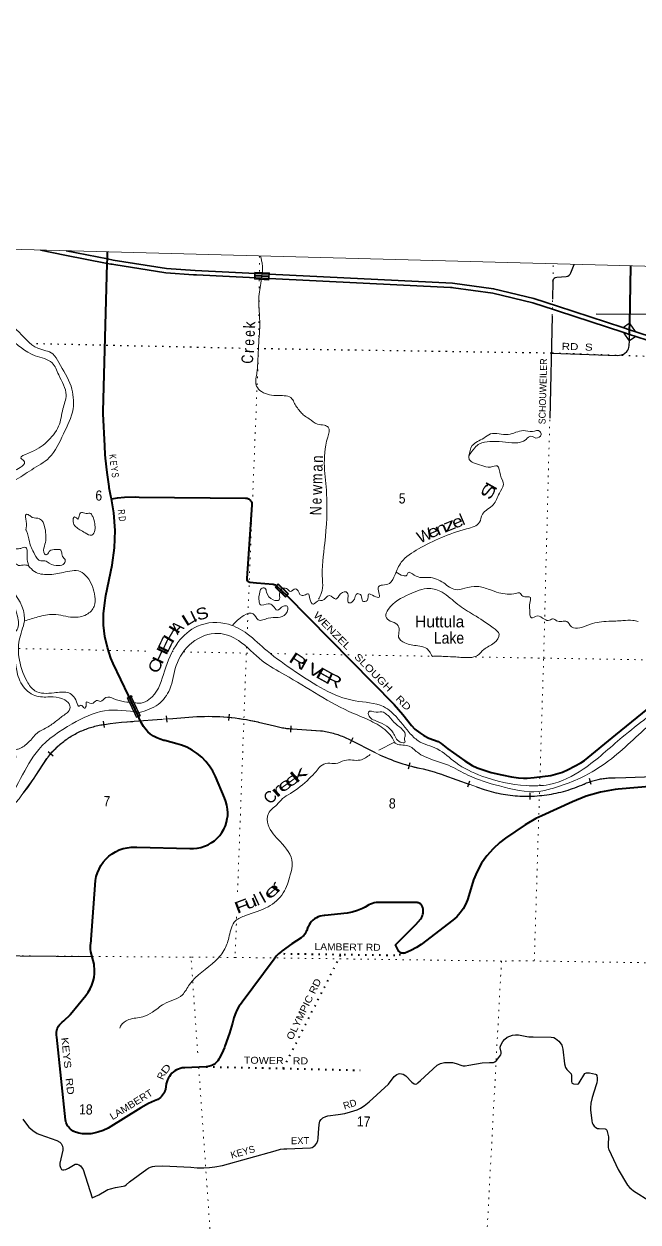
# Model space of a CAD drawing. Header units: feet. Extents: x -757852 to -501257, y -360805 to -170898.
# Drawn here: x -623065 to -612499, y -191529 to -170898 of the extents above; entities that cross this region are included whole.
import ezdxf
from ezdxf.enums import TextEntityAlignment as Align

# ---------------------------------------------------------------- set-up
doc = ezdxf.new("R2010")
doc.units = ezdxf.units.FT
doc.header["$LTSCALE"] = 80
doc.header["$PDMODE"] = 32
doc.header["$PDSIZE"] = 40
doc.linetypes.add('DOTTED', pattern=[1.5, 0.3, -1.2])
doc.linetypes.add('LONG_DASHED', pattern=[7.5, 6, -1.5])
for name, color, linetype, lineweight in [('20', 7, 'Continuous', 70), ('21', 7, 'Continuous', 25), ('26', 7, 'Continuous', 40), ('27', 7, 'Continuous', 13), ('29', 7, 'Continuous', 25), ('31', 7, 'Continuous', 13), ('34', 7, 'Continuous', 13), ('39', 7, 'Continuous', 13), ('4', 7, 'Continuous', 13), ('41', 7, 'Continuous', 13), ('54', 7, 'DOTTED', 40), ('57', 7, 'Continuous', 13), ('6', 7, 'DOTTED', 25), ('61', 7, 'Continuous', 13), ('63', 7, 'Continuous', 25), ('7', 7, 'DOTTED', 13)]:
    doc.layers.add(name, color=color, linetype=linetype, lineweight=lineweight)
doc.layers.add('30', color=7, linetype='Continuous')

msp = doc.modelspace()

# ---------------------------------------------------------------- linework, layer by layer
at = {"layer": '20', "lineweight": 35}
msp.add_line((-621628.78, -174944.15), (-622337.53, -174805.08), dxfattribs=at)
for points in [[(-621630.92, -175020.16), (-622359.48, -174877.33), (-622778.18, -174793.04)], [(-612758.94, -176127.12), (-613886.72, -175759.04), (-614289.97, -175625.36), (-614984.8, -175457.79), (-615693.35, -175363.78), (-618843.6, -175207.21), (-620119.43, -175143.8), (-620613.83, -175106.74), (-621531.15, -174963.29), (-621628.78, -174944.15)], [(-612741.22, -176211.8), (-613887.52, -175837.67), (-613902.37, -175832.83), (-613937.52, -175821.17), (-614311.34, -175697.25), (-614998.55, -175531.52), (-615674.31, -175441.86), (-615698.84, -175438.6), (-615724.31, -175437.34), (-618846.43, -175282.16), (-620098.15, -175219.95), (-620122.53, -175218.74), (-620148.15, -175216.82), (-620621.52, -175181.34), (-621521.6, -175040.59), (-621546.85, -175036.64), (-621571.6, -175031.79), (-621630.92, -175020.16)], [(-612538.45, -176199.08), (-611640.84, -176492.04), (-611290.55, -176585.86), (-610850.95, -176659.86), (-610406.02, -176687.5), (-608796.83, -176744.02), (-608013.32, -176729.41), (-607929.85, -176723.01), (-607594.05, -176677.16), (-607264.89, -176596.46), (-607178.05, -176568.95), (-604539.97, -175544.03), (-604293.17, -175454.11), (-603912.71, -175326.38), (-603827.68, -175303.48)], [(-612538.45, -176199.08), (-612644.41, -176164.5), (-612758.94, -176127.12)], [(-612536.74, -176278.54), (-612645.97, -176242.89), (-612741.22, -176211.8)], [(-612536.74, -176278.54), (-611689.11, -176555.18)]]:
    msp.add_lwpolyline(points, dxfattribs=at)
at = {"layer": '21'}
for points in [[(-612642.16, -176051.49), (-612667.56, -176067.94), (-612734.21, -176111.1), (-612758.94, -176127.12)], [(-612538.45, -176199.08), (-612554.53, -176175.49), (-612621.82, -176076.75), (-612642.16, -176051.49)], [(-612648.17, -176353.23), (-612664.36, -176328.62), (-612724.41, -176237.34), (-612741.22, -176211.8)], [(-612536.74, -176278.54), (-612562.44, -176295.47), (-612622.91, -176335.29), (-612648.17, -176353.23)]]:
    msp.add_lwpolyline(points, dxfattribs=at)
at = {"layer": '26'}
for p, q in [((-621630.92, -175020.16), (-621628.78, -174944.15)), ((-621628.78, -174944.15), (-621625.41, -174824.54)), ((-612642.16, -176051.49), (-612622.57, -175068.54)), ((-619142.7, -179177.04), (-619231.52, -180445.97))]:
    msp.add_line(p, q, dxfattribs=at)
for points in [[(-621559.59, -179075.47), (-621563.54, -179052.62), (-621568.64, -179027.27), (-621591.78, -178912.26), (-621596.72, -178887.42), (-621600.11, -178862.26), (-621632.27, -178623.46), (-621664.94, -178374.71), (-621668.9, -178314.54), (-621674.47, -178169), (-621675.25, -178162.31), (-621702.87, -177611.68), (-621702.6, -177568.8), (-621630.92, -175020.16)], [(-612645.97, -176242.89), (-612644.41, -176164.5), (-612642.16, -176051.49)], [(-621095.28, -182825.73), (-621267.98, -182461), (-621529.22, -181909.26), (-621569.27, -181818.28), (-621630.54, -181633.88), (-621672.21, -181444.09), (-621693.8, -181250.99), (-621695.1, -181056.68), (-621676.07, -180863.31), (-621653.57, -180742.14), (-621547.1, -180218.51), (-621505.79, -179920.24), (-621495.88, -179619.28), (-621517.49, -179318.94), (-621559.59, -179075.47)], [(-621559.59, -179075.47), (-621455.93, -179055.13), (-621336.64, -179045.77), (-621141.94, -179042.67)], [(-621141.94, -179042.67), (-621083.2, -179043.73), (-619255.31, -179063.24)], [(-619255.31, -179063.24), (-619222.65, -179066.25), (-619201.6, -179074.44), (-619172.36, -179100.19), (-619165.34, -179108.38), (-619151.31, -179129.44), (-619144.29, -179149.33), (-619142.7, -179177.04)], [(-619231.52, -180445.97), (-619230.26, -180469.76), (-619222.07, -180489.65), (-619204.53, -180501.35), (-619178.8, -180508.37), (-619065.35, -180520.08), (-618779.98, -180545.82), (-618758.92, -180549.33), (-618743.72, -180556.35), (-618723.54, -180565.27)], [(-618723.54, -180565.27), (-618539.56, -180740.06), (-616694.36, -182614.68)], [(-616694.36, -182614.68), (-616546.11, -182787.69), (-616396.41, -182979.58), (-616336.76, -183039.26), (-616251.38, -183105.95), (-616182.37, -183149.24), (-616097, -183194.88), (-615937.94, -183255.72), (-615885.3, -183287.31), (-615774.2, -183382.09), (-615479.47, -183588.03), (-615350.82, -183665.25), (-615266.61, -183707.37), (-615198.77, -183733.12), (-615023.34, -183786.94), (-614843.23, -183826.73), (-614674.81, -183861.82), (-614553.18, -183878.21), (-614470.14, -183886.4), (-614409.33, -183886.4), (-614286.52, -183873.53), (-613999.98, -183837.25), (-613916.94, -183817.37), (-613796.47, -183781.09), (-613701.74, -183737.8), (-613483.03, -183621.96), (-613421.04, -183578.67), (-612883.04, -183138.72), (-611843.15, -182298.17)], [(-622327.74, -189846.22), (-622337.65, -189821.51), (-622344.91, -189795.9), (-622349.46, -189769.67), (-622501.82, -188346.91), (-622504.9, -188308.07), (-622505.62, -188281.54), (-622503.56, -188255.07), (-622498.75, -188228.97), (-622491.24, -188203.52), (-622481.11, -188178.99), (-622468.47, -188155.65), (-622453.46, -188133.76), (-622436.24, -188113.56), (-622431.24, -188108.81), (-622406.09, -188086.43), (-622381.24, -188062.6), (-622267.22, -187953.27), (-622264.73, -187950.62), (-621999.77, -187625.62), (-621958.66, -187570.16), (-621923.58, -187510.71), (-621894.9, -187447.92), (-621872.94, -187382.47), (-621857.94, -187315.09), (-621850.07, -187246.51), (-621849.41, -187177.48), (-621855.97, -187108.76), (-621859.56, -187087.07), (-621913.28, -186873.2), (-621919.07, -186832.5), (-621920.57, -186791.42), (-621917.77, -186750.41), (-621916.61, -186741.68), (-621834.25, -185650.12), (-621821.15, -185581.4), (-621800.93, -185514.43), (-621773.82, -185449.94), (-621740.12, -185388.63), (-621700.2, -185331.19), (-621654.49, -185278.23), (-621603.5, -185230.34), (-621547.78, -185188.04), (-621487.94, -185151.8), (-621424.65, -185122.01), (-621358.58, -185099), (-621290.48, -185083.03), (-621221.07, -185074.25), (-621151.13, -185072.79), (-621121.22, -185074.4), (-620212.05, -185097.59), (-620147.23, -185097.86), (-620082.74, -185091.35), (-620019.28, -185078.14), (-619957.55, -185058.37), (-619898.23, -185032.25), (-619841.96, -185000.07), (-619789.36, -184962.19), (-619741.01, -184919.02), (-619697.44, -184871.03), (-619659.12, -184818.75), (-619626.48, -184762.75), (-619599.87, -184703.65), (-619579.58, -184642.09), (-619565.84, -184578.74), (-619563.1, -184556.55), (-619560.01, -184531.54), (-619559.22, -184506.55), (-619558.51, -184484.22), (-619562.36, -184417.26), (-619573.19, -184351.07), (-619590.88, -184286.37), (-619615.24, -184223.88), (-619769.16, -183854.76), (-619814.83, -183763.06), (-619869.83, -183676.64), (-619933.56, -183596.45), (-620005.33, -183523.35), (-620084.34, -183458.16), (-620169.73, -183401.58), (-620260.57, -183354.24), (-620355.87, -183316.65), (-620432.62, -183294.38), (-620642.14, -183237.86), (-620659.23, -183234.08), (-620720.25, -183216.27), (-620779.08, -183192.17), (-620835.07, -183162.05), (-620887.6, -183126.25), (-620936.1, -183085.15), (-620963.74, -183053.62), (-621008.31, -182993.51), (-621046.35, -182929.07), (-621083.44, -182850.73), (-621095.28, -182825.73)], [(-611155.49, -183931.52), (-612842.65, -184073.79), (-612895.23, -184079.81), (-613145.89, -184124.7), (-613390.48, -184195.55), (-613626.32, -184291.58), (-614155.71, -184532.63), (-614256.37, -184582.41), (-614438.29, -184691.31), (-614780.5, -184919), (-614875.68, -184992.03), (-614993.08, -185100.56), (-615098.5, -185220.77), (-615190.77, -185351.34), (-615268.89, -185490.84), (-615332, -185637.74), (-615408.99, -185904.26), (-615432.67, -185978.49), (-615467.47, -186059.08), (-615510.51, -186135.6), (-615561.31, -186207.2), (-615619.31, -186273.1), (-615683.89, -186332.58), (-616233.13, -186748.05), (-616311.15, -186800.67), (-616409.71, -186854.13), (-616513.32, -186897.01), (-616514.46, -186897.37), (-616524.02, -186899.76), (-616533.78, -186901.14), (-616543.63, -186901.5), (-616553.46, -186900.82), (-616563.17, -186899.12), (-616572.65, -186896.41), (-616581.8, -186892.73), (-616590.5, -186888.11), (-616598.68, -186882.6), (-616606.24, -186876.27), (-616613.09, -186869.19), (-616619.17, -186861.43), (-616671.34, -186758.25), (-616322.1, -186402.76), (-616238.15, -186306.72), (-616225.54, -186288.87), (-616214.86, -186269.8), (-616206.24, -186249.72), (-616199.76, -186228.85), (-616195.5, -186207.41), (-616193.5, -186185.65), (-616193.79, -186163.8), (-616196.36, -186142.1), (-616201.19, -186120.78), (-616208.21, -186100.09), (-616217.37, -186080.25), (-616219.38, -186076.51), (-616226.49, -186067.07), (-616234.68, -186058.25), (-616243.76, -186050.33), (-616253.61, -186043.4), (-616264.13, -186037.55), (-616275.2, -186032.82), (-616286.71, -186029.28), (-616298.53, -186026.96), (-616310.52, -186025.89), (-616322.56, -186026.08), (-616959.43, -186025.8), (-616972.8, -186025.51), (-617005.42, -186027.22), (-617037.67, -186032.32), (-617069.21, -186040.77), (-617099.7, -186052.47), (-617128.8, -186067.3), (-617196.19, -186104.2), (-617242.8, -186129.16), (-617327.33, -186165.82), (-617415.21, -186193.45), (-617505.51, -186211.74), (-617887.28, -186249), (-617899.23, -186249.8)], [(-617899.23, -186249.8), (-617934.36, -186254.65), (-617968.79, -186263.14), (-618002.14, -186275.19), (-618034.05, -186290.66), (-618064.17, -186309.37), (-618092.17, -186331.14), (-618117.74, -186355.71), (-618140.6, -186382.82), (-618160.5, -186412.17), (-618177.23, -186443.44), (-618178.63, -186445.99), (-618200.18, -186507.94), (-618206.5, -186523.76), (-618219.08, -186548.91), (-618234.23, -186572.61), (-618251.76, -186594.6), (-618271.5, -186614.63), (-618293.23, -186632.5), (-618453.81, -186738.94), (-618619.64, -186858.51), (-618635.22, -186869.75), (-618685.81, -186911.86)], [(-618685.81, -186911.86), (-618724.84, -186952.67), (-618762.67, -187000.69), (-619308.28, -187744.73), (-619322.66, -187761.62), (-619365.37, -187819.38), (-619401.8, -187881.29), (-619431.57, -187946.67), (-619454.34, -188014.8), (-619474.84, -188105.33), (-619528.04, -188275.97), (-619611.03, -188503.04), (-619617.4, -188522.21), (-619659.27, -188626.32), (-619698.55, -188700.48), (-619711.81, -188725.51), (-619729.06, -188750.48), (-619737.17, -188761.16), (-619755.96, -188781.16), (-619776.73, -188799.08), (-619799.26, -188814.73), (-619823.31, -188827.94), (-619848.6, -188838.57), (-619874.87, -188846.49), (-619901.82, -188851.63), (-619929.16, -188853.92)], [(-619929.16, -188853.92), (-620298.38, -188871.89), (-620309.62, -188872.36), (-620343.05, -188876.11), (-620375.9, -188883.34), (-620407.82, -188893.97), (-620438.46, -188907.87), (-620467.47, -188924.9), (-620494.54, -188944.86), (-620519.38, -188967.55), (-620541.71, -188992.71), (-620561.29, -189020.07), (-620579, -189048.32), (-620594.58, -189079.92), (-620606.77, -189112.98), (-620615.43, -189147.14), (-620632.29, -189246.83), (-620639.06, -189269.46), (-620649.74, -189295.72), (-620663.12, -189320.72), (-620679.04, -189344.19), (-620697.32, -189365.86), (-620717.76, -189385.51), (-620740.15, -189402.91), (-620764.24, -189417.87), (-620789.75, -189430.24), (-620816.42, -189439.87), (-620920.12, -189486.55), (-621053.84, -189562.08), (-621618.58, -189913.78), (-621704.23, -189952.76), (-621793.48, -189982.59), (-621885.35, -190002.92), (-621916.28, -190007.53), (-621937.42, -190009.75), (-621998.84, -190011.86), (-622060.14, -190007.54), (-622120.66, -189996.84), (-622154.73, -189987.05), (-622179.65, -189979.89), (-622204.73, -189969.41), (-622220.87, -189961.48), (-622243.41, -189947.31), (-622264.34, -189930.86), (-622283.43, -189912.31), (-622300.49, -189891.87), (-622315.31, -189869.76), (-622327.74, -189846.22)]]:
    msp.add_lwpolyline(points, dxfattribs=at)
at = {"layer": '29'}
for p, q in [((-613962.55, -175328.11), (-613970.73, -175639.09)), ((-613977.77, -175931.83), (-614019.29, -177686.19)), ((-613219.33, -175886.93), (-612031.44, -175892.8)), ((-612649.79, -176434.55), (-612648.17, -176353.23)), ((-612648.17, -176353.23), (-612645.97, -176242.89)), ((-613986.23, -176567.34), (-612851.82, -176605.84)), ((-612799.06, -183071.97), (-612692.54, -182975.45))]:
    msp.add_line(p, q, dxfattribs=at)
for points in [[(-613962.56, -175328.11), (-613955.36, -175298.76), (-613940.15, -175276.53), (-613923.78, -175266), (-613898.05, -175260.15), (-613735.47, -175248.44), (-613706.23, -175239.08), (-613681.67, -175222.7), (-613665.3, -175205.15), (-613653.6, -175181.75), (-613600.23, -175042.22)], [(-612851.82, -176605.84), (-612815.58, -176602.84), (-612781.66, -176595.82), (-612750.08, -176584.12), (-612729.03, -176571.25), (-612692.77, -176540.83), (-612675.23, -176516.25), (-612663.53, -176491.68), (-612655.34, -176469.45), (-612649.79, -176434.55)], [(-625633.42, -186895.98), (-624381.3, -186936), (-621889.81, -186956.99)], [(-615053.85, -188783.47), (-614983.63, -188783.17), (-614960.24, -188771.47), (-614932.17, -188748.07), (-614857.32, -188647.44), (-614852.64, -188628.72), (-614852.64, -188605.32), (-614871.35, -188530.44), (-614873.69, -188516.39), (-614862, -188483.63), (-614824.57, -188422.79), (-614794.16, -188383.01), (-614749.72, -188347.9), (-614705.28, -188326.84), (-614658.5, -188310.46), (-614609.37, -188305.78), (-614557.91, -188305.78), (-614410.55, -188336.2), (-614375.47, -188340.88), (-614300.61, -188340.88), (-613994.19, -188345.56), (-613945.07, -188352.59), (-613919.34, -188366.63), (-613860.86, -188413.43), (-613837.47, -188441.51), (-613811.74, -188485.97), (-613795.37, -188551.5), (-613762.62, -188806.57), (-613746.25, -188867.42), (-613735.72, -188887.3), (-613723.44, -188901.93), (-613675.49, -188949.9), (-613650.92, -188979.15), (-613640.99, -189003.14), (-613645.67, -189106.11), (-613638.65, -189129.51), (-613631.04, -189139.45), (-613610.58, -189148.23), (-613533.39, -189157.59), (-613523.44, -189151.15), (-613512.34, -189131.85), (-613416.43, -188972.72), (-613400.64, -188962.77), (-613383.69, -188958.68), (-613363.22, -188958.09), (-613334.57, -188958.68), (-613231.65, -188982.08), (-613221.7, -188990.85), (-613210.59, -189005.48), (-613203.58, -189052.29), (-613204.16, -189085.63), (-613210.59, -189134.19), (-613220.64, -189164.37)], [(-618743.73, -190302.15), (-618652.51, -190274.99), (-618594.03, -190267.98), (-618540.23, -190265.63), (-618133.23, -190251.59), (-618105.16, -190244.58), (-618091.12, -190235.22), (-618053.7, -190204.79), (-618027.97, -190169.69), (-618006.92, -190125.22), (-618002.24, -190087.79), (-617997.56, -189994.18), (-617988.2, -189849.1), (-617974.17, -189792.92), (-617953.12, -189762.51), (-617922.71, -189732.08), (-617873.59, -189708.69), (-617833.83, -189699.32), (-617656.06, -189675.92), (-617541.44, -189657.2), (-617445.54, -189629.11), (-617333.26, -189594.02), (-617277.12, -189568.27), (-617210.45, -189529.67), (-617122.74, -189460.62), (-616795.27, -189156.41), (-616692.35, -189025.36), (-616670.12, -189003.14), (-616649.07, -188986.76), (-616621, -188977.4), (-616598.79, -188973.88), (-616568.37, -188976.23), (-616541.47, -188982.08), (-616495.87, -189011.32), (-616392.95, -189118.96), (-616352, -189148.23), (-616330.95, -189152.91), (-616304.06, -189147.05), (-616287.68, -189133.02), (-616243.24, -189090.88), (-615957.87, -188828.79), (-615897.05, -188800.72), (-615826.89, -188781.98), (-615754.36, -188779.66), (-615691.22, -188781.98), (-615625.71, -188798.38), (-615532.16, -188833.47), (-615508.76, -188840.5), (-615473.67, -188840.5), (-615410.53, -188828.79), (-615181.3, -188786.66), (-615053.85, -188783.47)], [(-613220.64, -189164.37), (-613289.53, -189381.66), (-613309.41, -189483.45), (-613318.76, -189560.68), (-613317.6, -189596.95), (-613294.21, -189784.16), (-613285.43, -189819.85), (-613274.32, -189843.84), (-613252.1, -189877.77), (-613222.86, -189902.34), (-613198.88, -189915.79), (-613167.89, -189919.89), (-613064.97, -189924.57), (-613051.52, -189932.17), (-613036.91, -189947.97), (-613029.3, -189967.27), (-613008.25, -190064.39), (-613008.84, -190083.7), (-613013.51, -190172.63), (-613012.34, -190242.83), (-613008.83, -190266.23), (-613004.16, -190280.27), (-612840.42, -190626.61), (-612681.36, -190893.39), (-612641.01, -190941.94), (-612619.95, -190958.32), (-612578.44, -190991.67), (-612287.31, -191174.38)], [(-623086.85, -189757.26), (-623040.06, -189822.78), (-622981.58, -189897.67), (-622912.95, -189953.84), (-622838.11, -190002.98), (-622792.11, -190024.04), (-622497.4, -190127), (-622448.27, -190152.74), (-622427.23, -190173.8), (-622401.49, -190220.61), (-622394.48, -190258.05), (-622394.47, -190293.15), (-622445.94, -190515.46), (-622449.44, -190556.41), (-622436.59, -190590.34), (-622416.69, -190621.93), (-622400.32, -190631.29), (-622380.45, -190632.47), (-622344.18, -190626.61), (-622296.24, -190599.7), (-622183.97, -190534.18), (-622150.04, -190533.01), (-622118.47, -190543.54), (-622093.9, -190563.43), (-622062.34, -190599.7), (-622047.12, -190626.61), (-621889.25, -191109.85), (-621776.97, -191058.37), (-621652.98, -190985.82), (-621622.59, -190969.44), (-621578.13, -190955.39), (-621491.6, -190936.68), (-621360.62, -190913.28), (-621330.19, -190906.25), (-621304.46, -190889.87), (-621248.34, -190838.4), (-620953.62, -190618.43), (-620916.17, -190597.35), (-620885.76, -190583.31), (-620850.68, -190573.95), (-620813.27, -190566.94), (-620677.61, -190562.26), (-620195.76, -190585.66), (-620083.46, -190597.35), (-619972.93, -190597.94), (-619872.94, -190590.33), (-619781.13, -190579.21), (-619648.39, -190552.89), (-618743.73, -190302.15)]]:
    msp.add_lwpolyline(points, dxfattribs=at)
at = {"layer": '31'}
for p, q in [((-618693.9, -180540.5), (-618511.76, -180711.75)), ((-618511.76, -180711.75), (-618563.13, -180766.39))]:
    msp.add_line(p, q, dxfattribs=at)
msp.add_lwpolyline([(-618563.13, -180766.39), (-618745.27, -180595.14), (-618693.9, -180540.5)], dxfattribs=at)
msp.add_lwpolyline([(-618733.97, -180594.79), (-618693.55, -180551.8), (-618523.06, -180712.09), (-618563.47, -180755.08)], close=True, dxfattribs=at)
at = {"layer": '34'}
for p, q in [((-621169.82, -182906.44), (-620092.84, -182826.73)), ((-619027.61, -182921.36), (-618756.73, -182987.05)), ((-618442.84, -183037.14), (-617954.24, -183070.24)), ((-617451.46, -183226.46), (-616945.58, -183482.68)), ((-622861.86, -183841.03), (-622671.35, -183549.93)), ((-615843.31, -183831.87), (-615146.26, -184081.17))]:
    msp.add_line(p, q, dxfattribs=at)
msp.add_lwpolyline([(-612891.38, -183879), (-612707.25, -183875.78), (-610757.5, -183806.74), (-609709.36, -183824.78)], dxfattribs=at)
for centre, radius, start, end in [((-621471.8, -184437.85), 1492.42, 97.88103, 143.49049), ((-620843.48, -188464.39), 5567.53, 93.36032, 98.60436), ((-619892.79, -186617.65), 3796.2, 76.82613, 93.02075), ((-618389.02, -181691.31), 1346.91, 254.15676, 267.70978), ((-618155.79, -184606.08), 1549.01, 62.95476, 82.52389), ((-615637.32, -180723.07), 3054.01, 244.63543, 258.21414), ((-617085.95, -187396.5), 3775.02, 70.78126, 77.37902), ((-626648.39, -181399.21), 4505.59, 310.51636, 327.18326), ((-614409.26, -181797.81), 2399.35, 252.11146, 294.1621), ((-612904.96, -185195.03), 1316.11, 89.40861, 113.3766)]:
    msp.add_arc(centre, radius, start, end, dxfattribs=at)
at = {"layer": '39'}
msp.add_line((-616692.18, -183266.66), (-616957.28, -183401.81), dxfattribs=at)
for points in [[(-624673.19, -174915.98), (-624629.33, -174989.21), (-624511.53, -175259.98), (-624022.32, -175721.41), (-623316.8, -176301.1), (-622871.98, -176610.41), (-622579.35, -176734.64), (-622467.89, -176938.81), (-622339.99, -177286.33), (-622394.47, -177526.53), (-622468.55, -177824.61), (-622670.66, -178093.25), (-622989.66, -178290.46), (-623116.63, -178375.81), (-623053.88, -178439.82), (-623130.82, -178536.5), (-623527.9, -178717.63), (-623658.99, -178885.41), (-623668.75, -179030.11), (-623760.35, -179148.57), (-623817.33, -179173.29), (-623848.83, -179146.31), (-623915.97, -179174.8), (-623950.88, -179123.58), (-623969.28, -179056.67), (-624005.02, -179116.15), (-624089.08, -179176.42), (-624177.63, -179254.69), (-624193.66, -179252.27), (-624193.81, -179179.79), (-624227.95, -179176.9), (-624236.92, -179212.91), (-624244.77, -179283.18), (-624188.67, -179371.18), (-624187.5, -179481.93), (-624212.37, -179666.52), (-624086.63, -179941.51), (-623735.77, -180383.31), (-623344.01, -180721.46), (-623178.52, -181094.1), (-623184.47, -181325.47), (-623232.18, -181380.62), (-623269.82, -181436.03), (-623255.5, -181583.36), (-623183.31, -182062.34), (-623049.63, -182341.56), (-622809.7, -182480.56), (-622562.34, -182486.87), (-622364.44, -182538.22), (-622274.42, -182637.16), (-622303.25, -182741.11), (-622375.14, -182797.66), (-622520.93, -182910.7), (-622692.91, -183025.1), (-622819.41, -183092.33), (-622968.35, -183249.59), (-623124.34, -183368.42), (-623179.16, -183387.15), (-623240.01, -183405.73), (-623211.81, -183482.95), (-623270.51, -183652.58), (-623576.18, -184113.87), (-623644.05, -184170.52), (-623707.07, -184273.6), (-624494.14, -184986.33), (-625012.51, -185345.55), (-625384.89, -185583.68), (-625968.96, -185915.06), (-626631.71, -186175.97), (-626860.11, -186242.78)], [(-618981.9, -175302.21), (-618962.85, -175159.95), (-618965.47, -175029.81), (-618979.47, -174959.75), (-618993.44, -174896.29)], [(-624375.19, -174979.93), (-624364.14, -175163.08), (-624234.99, -175383.8), (-623584.75, -175921.82), (-623192.52, -176163.34), (-622826.43, -176482.72), (-622569.33, -176579.88), (-622464.41, -176725.49), (-622255.67, -177137.49), (-622221.36, -177524.91), (-622385.43, -177957.59), (-622629.38, -178366.09), (-622932.56, -178573.77), (-623239.39, -178767.27), (-623545.15, -178997.03), (-623622.72, -179196.37), (-623843.64, -179335.69), (-624029.91, -179457.77), (-624099.58, -179506.32), (-624121.04, -179636.63), (-623931.52, -179935.4), (-623542.66, -180386.22), (-623487.23, -180421.86), (-623483.77, -180365.58), (-623426.84, -180421.39), (-623284.9, -180614.25), (-623054.97, -181141.54), (-623137.82, -181467.59), (-623152.29, -181795.37), (-623010.32, -182221.77), (-622877.55, -182380.18), (-622546.4, -182414.8), (-622318.9, -182410.54), (-622160.09, -182573.64), (-622113.64, -182645.28), (-622085.02, -182627.89), (-622026.03, -182681.74), (-621992.35, -182624.22), (-621995.08, -182573.82), (-621901.23, -182602.39), (-621815.32, -182548.21), (-621747.31, -182564.03), (-621655, -182495.93), (-621518.76, -182519.53), (-621164.24, -182585.6)], [(-619048.3, -176838.82), (-619024.59, -176386.45), (-619009.75, -175966.06), (-619026.01, -175659.64), (-618990.25, -175364.6), (-618981.9, -175302.2)], [(-619048.3, -176838.82), (-619053.15, -176870.91), (-619067.91, -176975.22), (-619063.9, -177132.35), (-618977.85, -177229.17), (-618683.78, -177297.07), (-618453.75, -177351.26), (-618409.51, -177430.9), (-618300.73, -177582.66), (-618243.86, -177640.48), (-618156.71, -177695.04), (-618016.26, -177789.22), (-617896.01, -177808.4), (-617830.47, -177842.28), (-617838.95, -178015.2), (-617857.87, -178985.1), (-617889.82, -179835.88), (-617930.21, -180467), (-617933.06, -180656.17), (-617956.94, -180724.01), (-617995.26, -180805.58)], [(-615410.29, -178338.88), (-615351.33, -178159.2), (-615154.8, -178029.33), (-615036.25, -177957.86), (-614734.64, -177967.57), (-614471.29, -177899.8), (-614316.69, -177913.81), (-614185.87, -177913.12), (-614165.2, -177970.02), (-614257.25, -178028.07), (-614342.95, -177995.68), (-614424.89, -178051.97), (-614619.61, -178111.43), (-614832.47, -178093.92), (-615049.67, -178088.38), (-615225.71, -178126.16), (-615307.97, -178194.53), (-615410.29, -178338.88)], [(-618613.5, -180613.85), (-618528.62, -180628.65), (-618482.86, -180672.34), (-618391.06, -180624.35), (-618338.21, -180682.07), (-618307.23, -180729.17), (-618240.97, -180734.88), (-618175.89, -180708.36), (-618145.99, -180797.7), (-618085.92, -180887.82), (-617989.7, -180823.84), (-617933.34, -180823.26), (-617808.49, -180741.89), (-617699.33, -180801.05), (-617616.5, -180710.55), (-617501.3, -180691.35), (-617473.63, -180867.2), (-617404.48, -180838.77), (-617324.64, -180707.93), (-617263.08, -180739.7), (-617237.35, -180834.98), (-617158.61, -180824.91), (-617135.71, -180716.78), (-617039.95, -180749.42), (-616953.94, -180769.73), (-616963.36, -180588.3), (-616896.22, -180559.82), (-616776.74, -180530.65), (-616680.3, -180380.11), (-616572.19, -180167.45), (-616274.48, -179937.49), (-615450.64, -179594.11), (-615226.31, -179479.04), (-615176.49, -179341.4), (-614989.13, -179177.07), (-614885.47, -178980.4), (-614815.17, -178829.19), (-614867.34, -178666.8), (-614923.63, -178508.33), (-615036.82, -178527.59), (-615189.04, -178499.55), (-615330.73, -178453.65), (-615401.79, -178399.5), (-615410.29, -178338.88)], [(-623031.61, -179608.06), (-623025.82, -179461.24), (-623028.8, -179342.38), (-622980.8, -179353.67), (-622921.5, -179395.45), (-622797.28, -179416.74), (-622704.84, -179578.14), (-622703.99, -179858), (-622723.6, -179994.4), (-622690.55, -180039.54), (-622670.28, -180034.02), (-622620.31, -179968.85), (-622517.18, -179949.34), (-622430.86, -179957.58), (-622412.4, -180022.48), (-622403.49, -180066.99), (-622356.62, -180122.55), (-622372.35, -180186.57), (-622467.91, -180224.4), (-622631.88, -180183.97), (-622705.31, -180143.85), (-622775.75, -180144.07), (-622883.46, -180028.58), (-622972.49, -179812.9), (-623023.98, -179624.36), (-623031.61, -179608.06)], [(-621898.12, -179353.11), (-621913.59, -179328.56), (-621994.03, -179326.51), (-622076.07, -179308.31), (-622118.05, -179375.69), (-622135.38, -179423.56), (-622170.86, -179394.47), (-622192.82, -179387.87), (-622220.94, -179463.66), (-622175, -179555.42), (-622012.68, -179660.23), (-621899.04, -179701.38), (-621844.47, -179614.19), (-621847.5, -179497.34), (-621869.3, -179406.19), (-621898.12, -179353.11)], [(-622985.16, -180227.31), (-623011.65, -180083.69), (-623009.01, -179981.08), (-623033.4, -179912.01), (-623118.33, -179927.96), (-623197.07, -179938.03), (-623331.65, -179928.56), (-623428.58, -179785.16), (-623501.03, -179706.81), (-623541.25, -179705.78), (-623590.75, -179752.84), (-623556.98, -179769.81), (-623519.75, -179809.01), (-623544.97, -179850.64), (-623498.99, -179940.4), (-623359.42, -180147.29), (-623233.5, -180180.7), (-623158.06, -180220.88), (-623049.21, -180213.59), (-622987.17, -180227.25)], [(-622985.16, -180227.31), (-622883.13, -180328.56), (-622648.97, -180378.82), (-622388.46, -180343.19), (-622096.23, -180326.49), (-621978, -180424.13), (-621845.67, -180755.66), (-621858.11, -180926.47), (-621988.53, -181068.09), (-622219.14, -181114.55), (-622557.97, -181065.64), (-622826.74, -181109.12), (-623054.12, -181178.55)], [(-616658.18, -180338.68), (-616537.87, -180397.84), (-616479.35, -180391.28), (-616455.98, -180343.55), (-616350.54, -180390.54), (-616097.97, -180429.19), (-615842.83, -180524.28), (-615644.52, -180638.06), (-615478.94, -180616.11), (-615266.85, -180585.28), (-615050.9, -180639.11), (-614893.27, -180691.45), (-614599.76, -180702.96), (-614537.21, -180696.51), (-614482.24, -180750.25), (-614351.99, -180771.69), (-614362.62, -180872.08), (-614363.62, -180988.83), (-614332.9, -181124.5), (-614233.42, -181090.8), (-614110.13, -181148.3), (-614020.05, -181166.7), (-613956.98, -181140.13), (-613901.55, -181175.77), (-613724.79, -181188.33), (-613642.6, -181279.01), (-613500.18, -181296.73), (-613319.38, -181230.88), (-613004.26, -181184.57), (-612758.45, -181172.72), (-612589.31, -181168.98), (-612499.23, -181187.38)], [(-619478.93, -181257.01), (-619282.32, -181084.79), (-619120.5, -181052.68), (-619034.66, -181157.55), (-618860.93, -181131.78), (-618693.49, -181115.92), (-618557.1, -181054.98), (-618537.64, -180924.61), (-618599.93, -180921.01), (-618710.5, -180994.69), (-618780.93, -180916.39), (-618862.61, -180884.11), (-618995.8, -180898.83), (-619020.39, -180837.81), (-619006.73, -180676.93), (-618984.15, -180623.2), (-618918.74, -180615.41), (-618891.57, -180680.03), (-618776.33, -180815.85), (-618675.67, -180814.39), (-618667.16, -180717.97), (-618657.63, -180664.86), (-618613.5, -180613.85)], [(-616038.34, -181787.63), (-616153.32, -181641.76), (-616289.24, -181606.08), (-616511.28, -181554.11), (-616619.45, -181456.73), (-616608.51, -181344.26), (-616642.07, -181240.73), (-616763.24, -181179.26), (-616835.74, -181102.92), (-616796.33, -180979.1), (-616433.43, -180718.59), (-616090.77, -180618.62), (-615869.1, -180684.67), (-615600.77, -180892.84), (-615327.64, -181070.93), (-614991.36, -181296.94), (-614889.58, -181408.25), (-614973.9, -181557.09), (-615151.86, -181669.32), (-615263.21, -181773.18), (-615396.92, -181808.02), (-615636.13, -181797.89), (-615819.03, -181789.2), (-615947.69, -181783.9), (-616038.34, -181787.63)], [(-621164.24, -182585.6), (-621118.21, -182594.18), (-620859.85, -182486.01), (-620647.2, -182042.49), (-620415.16, -181549.13), (-620077.89, -181267.83), (-619545.78, -181235.1), (-619224.03, -181400.34), (-618881.41, -181692.95), (-618391.57, -182051.72), (-617368.09, -182552.95), (-616879.67, -182654), (-616749.12, -182741.88), (-616434.34, -183100.22), (-616283.01, -183240.98), (-615954.6, -183382.23), (-615632.65, -183617.94), (-615187.82, -183848.73), (-614421.31, -184013.24), (-614030.44, -183995.03), (-613442.05, -183730.2), (-612769.84, -183179.62), (-611933.27, -182498.34), (-611628.13, -182214.21), (-611254.66, -181933.83), (-609738.26, -181344.39), (-609114.35, -181185.16), (-608555.21, -180961.87), (-608269.11, -180870.52), (-608053.31, -180851.86), (-607903.61, -180821.46), (-607492.27, -180868.19), (-606901.39, -180975.87), (-606185.32, -181145.14), (-605890.16, -181170.79), (-605749.24, -181246.86), (-605590.48, -181411.97), (-605202.62, -181510.44), (-604862.76, -181597.63), (-604592.67, -181737.39), (-604464.96, -181733.54)], [(-621083.53, -182756.11), (-620754.52, -182615.54), (-620556.58, -182352.83), (-620445.52, -181946.97), (-620173.78, -181553.27), (-619720.86, -181391.69), (-619375.85, -181513.24), (-618964.29, -181863.97), (-618578.09, -182105.35), (-617395.8, -182769.68), (-617097.3, -182900.1), (-616826.14, -183076.13), (-616726.63, -183197.45), (-616676.46, -183281.27), (-616460.3, -183327.05), (-616294.17, -183440), (-615760.59, -183662.99), (-615424.91, -183834.63), (-614884.57, -184019.07), (-614204.59, -184113.79), (-613937.32, -184051.76), (-613537.05, -183902.93), (-613057, -183625.27), (-612309.64, -182969.9), (-611760.37, -182504.77), (-611232.56, -182091.43), (-610679.33, -181785.44), (-609826.82, -181501.18), (-609257.27, -181421.09), (-609202.81, -181416.44), (-609195.43, -181364.28), (-608975.96, -181281.3), (-608673, -181160.18), (-608465.28, -180986.31), (-608209.3, -180970.69), (-607890.37, -180932.52), (-607487.7, -181003.19), (-606877.43, -181139.56), (-606313.26, -181268.7), (-606091.34, -181403.21), (-605382.18, -181685.04), (-604835.25, -181858.04), (-604452.09, -181934.75)], [(-626867.07, -186447.02), (-626309.43, -186242.58), (-625809.42, -186036.25), (-624776.41, -185476.4), (-623932.51, -184744.98), (-623454.31, -184382.72), (-623123.73, -183891.87), (-622810.98, -183390.51), (-622236.19, -182950.18), (-621676.99, -182724.87), (-621083.53, -182756.11)], [(-616785.22, -182815.45), (-616667.97, -182951.32), (-616543.92, -183057.16), (-616504.01, -183148.77), (-616517.58, -183206.81), (-616509.13, -183269.43), (-616591.48, -183263.31), (-616712.13, -183103.2), (-616823.91, -182989.62), (-616986.8, -182906.95), (-617136.89, -182796.41), (-617139.62, -182746.01), (-617002.82, -182747.49), (-616880.14, -182750.62), (-616808.99, -182800.75), (-616785.22, -182815.45)], [(-617105.88, -183479.02), (-617281.67, -183573.85), (-617549.45, -183579.1), (-617703.79, -183633.55), (-617836.47, -183628.15), (-617962.6, -183681.3), (-618039.29, -183767.93), (-618157.23, -183893.76), (-618481.76, -184149.22), (-618615.24, -184238.2), (-618714.13, -184342.6), (-618858.84, -184491.91), (-618861.95, -184691.14), (-618654.02, -184978.3), (-618448.05, -185341.91), (-618483.65, -185552.39), (-618602.28, -185861.41), (-618866.01, -186100.3), (-619254.27, -186251.45), (-619423.62, -186341.75), (-619532.96, -186602.7), (-619609.15, -186826.24), (-619767.32, -187029.56), (-620218.61, -187440.83), (-620339.86, -187616.91), (-620657.88, -187775.9), (-620854.67, -187915.83), (-621019.69, -187994.16), (-621260.4, -188042.38), (-621402.17, -188155.53), (-621415.11, -188189.42)], [(-609550.83, -187668.7), (-609677.17, -187651.39), (-609876.22, -187722.81), (-609986.78, -187796.49), (-610065.55, -188042.11), (-610177.26, -188238.57), (-610480.59, -188452.29), (-610694.1, -188694.47), (-610958.09, -189021.93), (-611170.68, -189384.93), (-611273.18, -189770.86), (-611297.35, -190002.49), (-611376.23, -190145.46), (-611529.12, -190410.58), (-611638.67, -190679.57), (-611685.25, -190847.5), (-611848.93, -190952.03), (-611987.3, -191167.95), (-612091.89, -191322.31), (-612087.89, -191557.96), (-612207.28, -191740.13), (-612270.77, -191861.32), (-612358.97, -192004.02), (-612350.94, -192161.26), (-612597.07, -192732.77), (-612655.14, -192878.26), (-612766.28, -193052.59), (-612979.93, -193143.77), (-613107.62, -193257.28), (-613241.79, -193231.71), (-613447.6, -193331.15), (-613668.3, -193383.9), (-613872.42, -193573.98), (-614029.1, -193797.47), (-614116.37, -194060.99), (-614411.08, -194095.75), (-614620.74, -194110.54), (-614773.86, -194273.73), (-614932.63, -194344.17), (-615335.08, -194656.02), (-615501.91, -194726.25), (-615756.96, -194862.68), (-615959.02, -195050.8), (-616200.77, -195217.77), (-616789.61, -195265.15), (-616922.81, -195358.39), (-616953.51, -195534.77), (-617085.01, -195640.13), (-617255.96, -195714.28), (-617381.47, -195664.78), (-617750.58, -195776.15), (-618124.66, -195923.64), (-618418.29, -196073.18), (-618636.79, -196274.97), (-618883.75, -196409.6), (-618986.44, -196646.55), (-618981.61, -196771.49), (-619211.5, -196868.3), (-619400.61, -197101.04), (-619684.13, -197717.91), (-619838.89, -197866.97), (-620056.68, -198119.1), (-620282.4, -198288.49), (-620425.87, -198468.04), (-620617.28, -198477.25), (-620720.06, -198561.19), (-620770.29, -198557.9), (-620881.93, -198595.31), (-620998.94, -198606.42), (-621081.76, -198696.92), (-621202.42, -198693.84), (-621366.14, -198643.36), (-621558.58, -198614.29), (-621655.94, -198722.53), (-621614.92, -198926.91), (-621591.67, -199040.25), (-621743.38, -199070.6), (-621999.72, -199100.3), (-622110.54, -199184.04), (-622118.3, -199407.31), (-622135.39, -199680.68), (-622268.67, -199932.96), (-622311.74, -200121.1), (-622278.04, -200375.63), (-622242.19, -200702.69), (-622251.95, -200847.39), (-622185.65, -201008.13), (-622256.92, -201119.05), (-622513.37, -201231.29), (-622853.57, -201470.23), (-623168.24, -201576.96), (-623478.73, -201756.27), (-623931.39, -201907.79), (-624119.63, -202184.84), (-624341.76, -202527.46), (-624334.63, -202875.93), (-624329.76, -203155.9)]]:
    msp.add_spline(points, degree=3, dxfattribs=at)
at = {"layer": '4'}
msp.add_lwpolyline([(-751809.62, -170897.83), (-720494.9, -171910.43), (-689178.81, -172879.95), (-657861.41, -173806.4), (-626542.79, -174689.77), (-595222.97, -175530.05), (-563902.02, -176327.26), (-532580.01, -177081.38), (-501256.99, -177792.41), (-505285.46, -360804.74), (-536860.21, -360087.99), (-568433.95, -359327.81), (-600006.62, -358524.19), (-631578.15, -357677.16), (-663148.48, -356786.69), (-694717.56, -355852.8), (-726285.32, -354875.48), (-757851.71, -353854.74)], close=True, dxfattribs=at)
msp.add_lwpolyline([(-751809.62, -170897.83), (-720494.9, -171910.43), (-689178.81, -172879.95), (-657861.41, -173806.4), (-626542.79, -174689.77), (-595222.97, -175530.05), (-563902.02, -176327.26), (-532580.01, -177081.38), (-501256.99, -177792.41), (-505285.46, -360804.74), (-536860.21, -360087.99), (-568433.95, -359327.81), (-600006.62, -358524.19), (-631578.15, -357677.16), (-663148.48, -356786.69), (-694717.56, -355852.8), (-726285.32, -354875.48), (-757851.71, -353854.74)], close=True, dxfattribs=at)
at = {"layer": '54'}
for points in [[(-618603.55, -188884.09), (-617611.67, -186926.53), (-618685.81, -186911.86)], [(-616513.32, -186897.01), (-616587.82, -186926.61), (-616682.02, -186936.89), (-616810.22, -186937.47), (-617611.67, -186926.53)], [(-619929.16, -188853.92), (-618603.55, -188884.09), (-617277.93, -188914.26)]]:
    msp.add_lwpolyline(points, dxfattribs=at)
at = {"layer": '57'}
for p, q in [((-618849.57, -175307.79), (-619099.23, -175294.72)), ((-619095.99, -175232.77), (-618846.31, -175245.42)), ((-619092.7, -175169.89), (-618843.04, -175182.96))]:
    msp.add_line(p, q, dxfattribs=at)
for points in [[(-619099.23, -175294.72), (-619095.99, -175232.77), (-619092.7, -175169.89)], [(-618843.04, -175182.96), (-618846.31, -175245.42), (-618849.57, -175307.79)]]:
    msp.add_lwpolyline(points, dxfattribs=at)
for points in [[(-619088.42, -175241.15), (-618854.71, -175252.99), (-618857.13, -175299.38), (-619090.82, -175287.15)], [(-619085.13, -175178.29), (-618851.44, -175190.52), (-618853.87, -175237.03), (-619087.58, -175225.19)]]:
    msp.add_lwpolyline(points, close=True, dxfattribs=at)
at = {"layer": '6'}
msp.add_line((-619344.8, -176484.01), (-622919.93, -176404.55), dxfattribs=at)
for points in [[(-613986.23, -176567.34), (-619027.28, -176491.07), (-619059.19, -176490.36)], [(-605851.35, -176650.62), (-608796.83, -176744.02), (-613986.23, -176567.34), (-614012.5, -176566.94)]]:
    msp.add_lwpolyline(points, dxfattribs=at)
at = {"layer": '61'}
for p, q in [((-621289.84, -182503.81), (-621222.01, -182471.81)), ((-621225.44, -182482.27), (-621279.02, -182507.55)), ((-621062.56, -182809.23), (-621130.39, -182841.23)), ((-621126.69, -182830.63), (-621073.11, -182805.36))]:
    msp.add_line(p, q, dxfattribs=at)
for centre, radius, start, end in [((-585374.08, -165775.67), 39620.13, 204.97326, 205.5122), ((-585374.08, -165775.67), 39612.13, 204.98574, 205.5024), ((-585373.56, -165776.19), 39553.13, 204.98434, 205.50177), ((-585373.56, -165776.19), 39545.13, 204.97326, 205.51227)]:
    msp.add_arc(centre, radius, start, end, dxfattribs=at)
msp.add_point((-621225.44, -182482.27), dxfattribs=at)
at = {"layer": '63'}
for p, q in [((-619541.35, -182891.54), (-619530.61, -182781.46)), ((-621679.84, -183014.08), (-621695.69, -182904.61)), ((-620602.19, -182920.69), (-620610.35, -182810.38)), ((-618473.28, -183091.8), (-618466.88, -182981.38)), ((-617452.26, -183286.03), (-617402.28, -183187.35)), ((-622563.97, -183504.94), (-622647.31, -183432.22)), ((-616449.3, -183725.23), (-616421.11, -183618.27)), ((-615429.47, -184036.7), (-615392.22, -183932.55)), ((-613303.02, -183996.81), (-613336.77, -183891.47)), ((-614352.68, -184252.55), (-614355.74, -184141.98))]:
    msp.add_line(p, q, dxfattribs=at)
at = {"layer": '63', "linetype": 'LONG_DASHED'}
for points in [[(-623073.84, -184140.56), (-623026.42, -184077.51), (-622980.54, -184014.01), (-622935.54, -183949.49), (-622891.47, -183884.57), (-622862.78, -183840.43), (-622672.25, -183549.3), (-622656.56, -183528.36), (-622640.5, -183507.91), (-622624.08, -183487.74), (-622607.33, -183467.62), (-622590.18, -183447.97), (-622572.77, -183428.72), (-622555.04, -183409.52), (-622536.9, -183390.8), (-622518.49, -183372.45), (-622499.64, -183354.27), (-622480.6, -183336.58), (-622461.33, -183319.08), (-622441.57, -183301.92), (-622421.63, -183285.28), (-622401.34, -183268.91), (-622380.89, -183252.83), (-622359.95, -183237.11), (-622338.96, -183221.79), (-622317.49, -183206.84), (-622295.96, -183192.31), (-622274.06, -183178.04), (-622251.98, -183164.28), (-622229.63, -183150.91), (-622207.13, -183137.83), (-622184.24, -183125.23), (-622161.2, -183112.93), (-622137.97, -183101.14), (-622114.59, -183089.64), (-622090.91, -183078.74), (-622067.09, -183068.13), (-622043.19, -183057.94), (-622019.03, -183048.15), (-621994.68, -183038.85), (-621970.07, -183029.94), (-621945.51, -183021.37), (-621920.64, -183013.38), (-621895.72, -183005.82), (-621870.65, -182998.55), (-621845.59, -182991.82), (-621820.16, -182985.57), (-621794.77, -182979.65), (-621769.3, -182974.34), (-621743.79, -182969.26), (-621717.98, -182964.76), (-621692.31, -182960.71), (-621676.6, -182958.44), (-621580.17, -182944.41), (-621483.94, -182932.67), (-621387.48, -182922.58), (-621290.29, -182913.5), (-621193.32, -182906.71), (-621169.89, -182905.34), (-620092.91, -182825.63), (-620026.52, -182822.51), (-619960.44, -182820.92), (-619894.29, -182820.47), (-619827.73, -182820.76)], [(-619827.73, -182820.76), (-619761.47, -182822.59), (-619695.53, -182825.57), (-619629.18, -182829.3), (-619563.1, -182834.55), (-619497.36, -182840.98), (-619431.19, -182848.51), (-619365.7, -182857.22), (-619300.18, -182866.69), (-619234.57, -182877.69), (-619169.66, -182889.85), (-619104.7, -182903.15), (-619040.07, -182917.23), (-619027.35, -182920.29), (-618756.45, -182985.99), (-618733.74, -182992.3), (-618711.03, -182998.04), (-618688.2, -183003.4), (-618665.17, -183008.53), (-618642.14, -183013.11), (-618619.11, -183017.27), (-618595.89, -183021.2), (-618572.65, -183024.58), (-618549.42, -183027.53), (-618525.96, -183030.14), (-618502.65, -183032.27), (-618479.25, -183034.15), (-618455.72, -183035.51), (-618442.78, -183036.04), (-617954.13, -183069.15), (-617927.22, -183072.83), (-617900.58, -183077.12), (-617874, -183081.85), (-617847.3, -183086.91), (-617820.84, -183092.58), (-617794.6, -183098.68), (-617768.24, -183105.1), (-617742.11, -183112.13), (-617716.2, -183119.6), (-617690.2, -183127.54), (-617664.56, -183135.91), (-617638.97, -183144.58), (-617613.44, -183153.88), (-617588.31, -183163.59), (-617563.22, -183173.75), (-617538.32, -183184.21), (-617513.51, -183195.29), (-617489.05, -183206.63), (-617464.66, -183218.58), (-617450.96, -183225.48), (-616945.1, -183481.69), (-616896.71, -183504.3), (-616848.05, -183525.67), (-616799, -183546.22), (-616749.42, -183566.35), (-616699.59, -183585.24), (-616649.64, -183603.18), (-616599.15, -183620.7), (-616548.42, -183636.97), (-616497.58, -183652.29), (-616446.06, -183666.92), (-616394.71, -183680.45), (-616343.08, -183693.44), (-616290.94, -183705.32), (-616260.87, -183711.63), (-616196.47, -183726.43), (-616132.76, -183742.64), (-616069.3, -183759.94), (-616005.65, -183778.07), (-615942.69, -183797.57), (-615880.34, -183818.12), (-615842.95, -183830.83), (-615145.91, -184080.13), (-615105.91, -184092.79), (-615065.83, -184104.46), (-615025.53, -184115.46), (-614984.84, -184126.06), (-614944.11, -184135.69), (-614903.37, -184144.55), (-614862.26, -184153.03), (-614821.08, -184160.53), (-614779.91, -184167.26), (-614738.29, -184173.39), (-614696.91, -184178.69), (-614655.37, -184183.52), (-614613.55, -184187.44), (-614571.96, -184190.53), (-614530.14, -184192.94), (-614488.41, -184194.82), (-614446.38, -184195.79), (-614404.66, -184196.15), (-614362.65, -184195.59), (-614320.95, -184194.44), (-614279.03, -184192.6), (-614237.34, -184189.92), (-614195.66, -184186.49), (-614154.06, -184182.54), (-614112.4, -184177.59), (-614070.8, -184172.1), (-614029.45, -184165.79), (-613988.19, -184158.96)], [(-613988.19, -184158.96), (-613947.08, -184151.05), (-613906.05, -184142.62), (-613865.34, -184133.59), (-613824.63, -184123.79), (-613784.16, -184113.17), (-613743.68, -184101.79), (-613703.6, -184090.03), (-613663.68, -184077.22), (-613624.07, -184063.79), (-613584.53, -184049.84), (-613545.54, -184035.2), (-613506.47, -184019.59), (-613467.8, -184003.6), (-613429.55, -183986.68), (-613427.57, -183985.94), (-613406.39, -183976.92), (-613385.08, -183968.43), (-613363.63, -183960.31), (-613341.95, -183952.37), (-613320.17, -183944.98), (-613298.37, -183937.99), (-613276.34, -183931.19), (-613254.22, -183924.93), (-613232.06, -183919.08), (-613209.63, -183913.55), (-613187.29, -183908.48), (-613164.84, -183903.65), (-613142.17, -183899.31), (-613119.6, -183895.43), (-613096.86, -183891.92), (-613074.15, -183888.71), (-613051.22, -183885.97), (-613028.43, -183883.58), (-613005.43, -183881.67), (-612982.58, -183880.12), (-612959.56, -183878.92), (-612936.62, -183878.19), (-612913.66, -183877.88), (-612891.39, -183877.9), (-612707.28, -183874.68), (-610757.51, -183805.64)]]:
    msp.add_lwpolyline(points, dxfattribs=at)
at = {"layer": '7'}
for p, q in [((-619011.34, -174895.75), (-619014.12, -175173.52)), ((-623152.4, -181653.18), (-620882.64, -181698.98)), ((-620515.12, -181706.4), (-620495.77, -181706.79)), ((-619234.54, -181623.98), (-619391.71, -185885.23)), ((-618822.02, -181739.19), (-618544.46, -181743.87)), ((-618213.8, -181749.44), (-617457.82, -181762.18)), ((-617196.5, -181766.58), (-616039.11, -181786.08)), ((-614283.67, -187032.57), (-614193.9, -184112.77)), ((-619406.11, -186275.7), (-619431.78, -186971.69)), ((-620075.82, -188612.55), (-620190.36, -186968.44))]:
    msp.add_line(p, q, dxfattribs=at)
for points in [[(-614191.02, -184019.25), (-614123.35, -181818.37), (-613990.91, -176641.54), (-613958.02, -175032.57)], [(-619015.4, -175301.45), (-619027.28, -176491.07), (-619224.89, -181399.68)], [(-620318.28, -181710.37), (-619236.59, -181732.2), (-619120.66, -181734.15)], [(-615301.09, -181798.52), (-614123.35, -181818.37), (-611134.53, -181868.41)], [(-595529.99, -187275), (-598694.69, -187379.96), (-603915.69, -187180.32), (-604141.19, -187184.63), (-609216.37, -187105.48), (-609488.13, -187108.61), (-614283.67, -187032.57), (-614849.19, -187034.25), (-619431.78, -186971.69), (-620190.36, -186968.44), (-624381.3, -186936), (-626877.39, -186849.46)], [(-614849.19, -187034.25), (-615122.98, -192170.89), (-615389.66, -197402.68), (-615113.14, -202845.46), (-615375.88, -208208.04)], [(-620649.04, -208158.06), (-620482.86, -202637.99), (-620300.04, -197331.76), (-619847.94, -191883.42), (-620060.6, -188830.93)]]:
    msp.add_lwpolyline(points, dxfattribs=at)

# ---------------------------------------------------------------- texts
at = {"layer": '27'}
for s, rotation, width, p in [('K', 272.269, 0.7, (-621594.35, -178351.25)), ('E', 274.05, 0.75, (-621582.88, -178465.44)), ('Y', 277.243, 0.85, (-621568.37, -178568.43)), ('S', 276.652, 0.8, (-621553.28, -178672.04)), ('R', 277.074, 0.75, (-621446.14, -179310.14)), ('D', 275.669, 0.75, (-621432.27, -179424.06)), ('R', 67.387, 1.05, (-620648.16, -189032.76)), ('D', 51.942, 1.45, (-620574.34, -188928.46))]:
    msp.add_text(s, height=120, rotation=rotation, dxfattribs=dict(at, width=width)).set_placement(p, align=Align.CENTER)
for s, rotation, width, p in [('WENZEL   SLOUGH   RD', 314.547, 1.25, (-618095.08, -181090.37)), ('KEYS   RD', 276.112, 1.25, (-622423.69, -188355.52)), ('LAMBERT', 31.913, 1.1, (-621542.28, -189776.43))]:
    msp.add_text(s, height=120, rotation=rotation, dxfattribs=dict(at, width=width)).set_placement(p)
at = {"layer": '30'}
for s, rotation, width, p in [('RD  S', 358.056, 1.25, (-613815.62, -176506.73)), ('SCHOUWEILER', 88.535, 0.95, (-614091.62, -177793))]:
    msp.add_text(s, height=120, rotation=rotation, dxfattribs=dict(at, width=width)).set_placement(p)
for s, rotation, p in [('RD', 17.276, (-617551.01, -189591.1)), ('KEYS', 15.492, (-619491.65, -190436.81)), ('EXT', 0.476, (-618469.38, -190188.6))]:
    msp.add_text(s, height=120, rotation=rotation, dxfattribs=at).set_placement(p)
at = {"layer": '41'}
for s, rotation, width, p in [('k', 88.248, 0.9, (-619087.95, -176144.25)), ('e', 87.757, 0.75, (-619096.01, -176286.91)), ('e', 87.507, 0.75, (-619104.67, -176440.85)), ('C', 86.93, 0.8, (-619126.24, -176752.45)), ('n', 89.011, 0.85, (-617921.71, -178455.85)), ('m', 88.754, 0.8, (-617932.01, -178820.37)), ('a', 88.809, 0.85, (-617927.65, -178608.66)), ('w', 88.644, 0.9, (-617936.75, -179009.42)), ('S', 61.415, 1.5, (-615050.74, -179113.97)), ('l', 60.69, 1.2, (-614948.36, -178934.96)), ('e', 88.073, 0.75, (-617944.09, -179171.9)), ('N', 88.073, 0.8, (-617947.37, -179361.81)), ('z', 22.289, 1.55, (-615804.46, -179652.45)), ('e', 22.289, 1.25, (-615656.9, -179594.79)), ('e', 22.964, 1.3, (-616080.84, -179765.1)), ('n', 22.513, 1.35, (-615945.88, -179712.71)), ('L', 31.806, 1.6, (-620277.59, -181280.76)), ('I', 26.189, 1.1, (-620140.18, -181208.4)), ('S', 16.436, 1.2, (-620073.4, -181176.01)), ('H', 59.544, 1.5, (-620513.74, -181580.85)), ('E', 64.728, 1.5, (-620597.07, -181750.55)), ('H', 64.904, 1.4, (-620689.02, -181940.43)), ('R', 326.483, 1.55, (-618526.82, -181866.89)), ('C', 65.027, 1.2, (-620764.43, -182099.1)), ('I', 330.885, 1.2, (-618334.16, -181989.44)), ('V', 330.885, 1.4, (-618210.11, -182058.46)), ('E', 330.885, 1.6, (-618065.49, -182134.94)), ('R', 335.347, 1.35, (-617887.76, -182239.57)), ('e', 37.176, 1.7, (-618503.09, -184064.37)), ('k', 39.459, 2.05, (-618384.05, -183984.79)), ('r', 41.041, 2.1, (-618719.61, -184235.26)), ('e', 35.987, 1.7, (-618627.97, -184150.29)), ('r', 55.715, 1.8, (-618701.72, -185879.18)), ('l', 24.897, 1.05, (-619050.69, -186084.95)), ('l', 28.868, 1.2, (-618941.81, -186041.87)), ('e', 42.01, 1.9, (-618843.59, -185991.61)), ('F', 20.637, 1.55, (-619401.29, -186225.24)), ('u', 21.776, 1.4, (-619227.86, -186151.78))]:
    msp.add_text(s, height=200, rotation=rotation, dxfattribs=dict(at, width=width)).set_placement(p)
for s, rotation, p in [('r', 87.132, (-619108.72, -176572.46)), ('l', 23.072, (-615512.86, -179532.56)), ('W', 22.964, (-616251.24, -179846.13)), ('A', 44.426, (-620425.09, -181425.88)), ('C', 46.338, (-618824.93, -184348.98))]:
    msp.add_text(s, height=200, rotation=rotation, dxfattribs=at).set_placement(p)
msp.add_text('Huttula', height=200, dxfattribs=at).set_placement((-616335.06, -181289.22))
at = {"layer": '41', "width": 0.9}
msp.add_text('Lake', height=200, dxfattribs=at).set_placement((-616012.75, -181569.12))
at = {"layer": '54'}
for s, rotation, width, p in [('LAMBERT RD', 359.326, 1.1, (-618066.15, -186845.6)), ('OLYMPIC RD', 63.905, 1.15, (-618448.24, -188404.86)), ('TOWER   RD', 359.326, 1.15, (-619282.91, -188801.07))]:
    msp.add_text(s, height=120, rotation=rotation, dxfattribs=dict(at, width=width)).set_placement(p)
at = {"layer": '7', "width": 0.9}
for s, p in [('6', (-621838.26, -179104.2)), ('5', (-616618.34, -179153.98)), ('7', (-621699.46, -184367.23)), ('8', (-616787.9, -184405.84)), ('18', (-622119.23, -189673.82)), ('17', (-617338.77, -189881.09))]:
    msp.add_text(s, height=175, rotation=358.539, dxfattribs=at).set_placement(p)

doc.saveas('drawing.dxf')
